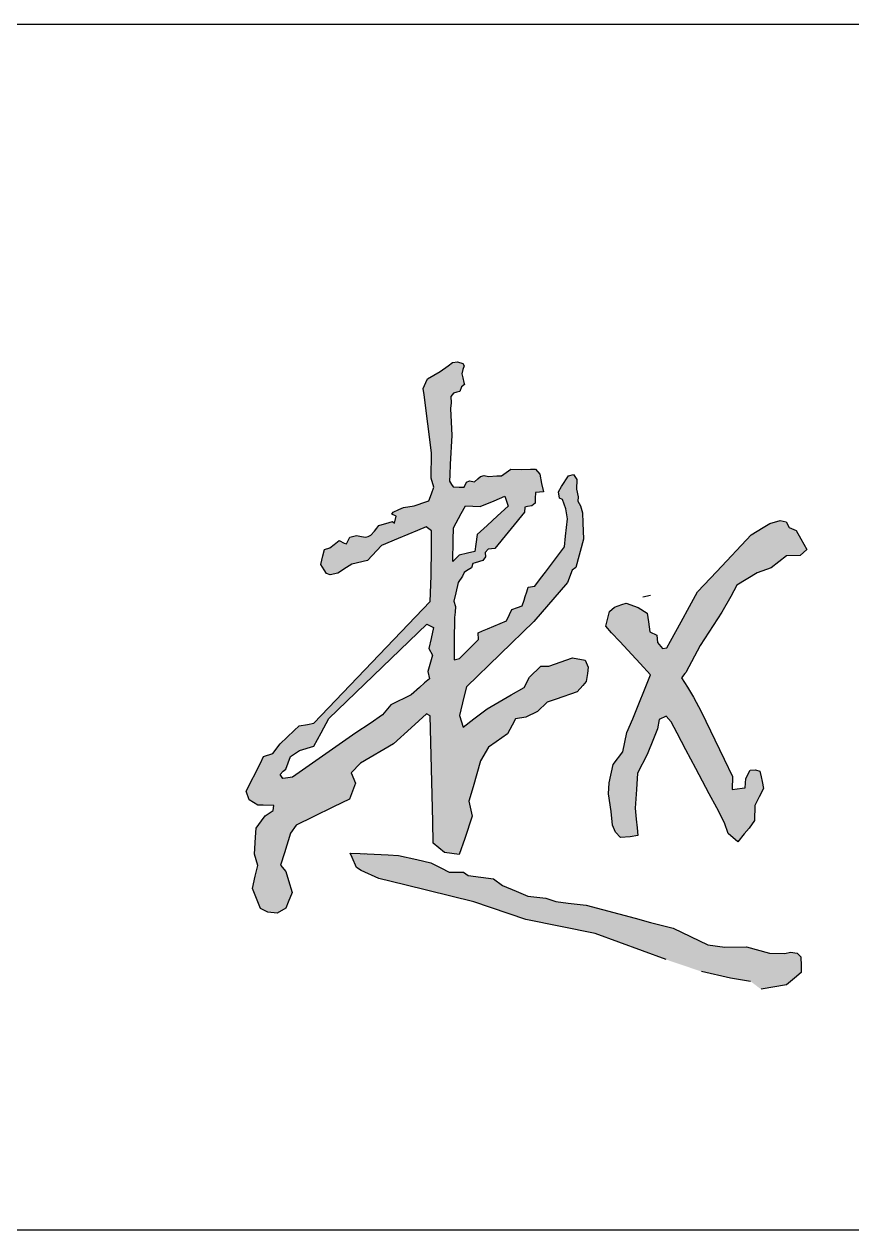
# Model space of a CAD drawing. Header units: inches. Extents: x -1293886 to -986005, y -15154 to 203628.
# Drawn here: x -1133124 to -1132575, y 76637 to 77437 of the extents above; entities that cross this region are included whole.
import ezdxf

# ---------------------------------------------------------------- set-up
doc = ezdxf.new("R2010")
doc.units = ezdxf.units.IN
doc.header["$LTSCALE"] = 100
doc.header["$MEASUREMENT"] = 0
doc.layers.get('0').update_dxf_attribs({"color": 252})
doc.layers.add('TK', color=142, linetype='Continuous')

# ---------------------------------------------------------------- blocks, each defined once
blk = doc.blocks.new('A$C05385F37')
at = {"layer": 'TK'}
for p, q in [((-8000, -29000), (-1000, -29000)), ((-8000, -29800), (-1000, -29800))]:
    blk.add_line(p, q, dxfattribs=at)

msp = doc.modelspace()

# ---------------------------------------------------------------- hatches: boundary and pattern name
h = msp.add_hatch(color=1)
h.dxf.hatch_style = 1
h.paths.add_polyline_path([(-1132446.56, 76839.87), (-1132446.8, 76844.43), (-1132442.09, 76847.89), (-1132436.54, 76848.58), (-1132434.6, 76847.34), (-1132434.73, 76841.52), (-1132434.9, 76834.61), (-1132433.62, 76827.24), (-1132432.46, 76820.52), (-1132433.21, 76813.93), (-1132433.9, 76807.83), (-1132436.12, 76805.34), (-1132437.51, 76810.6), (-1132440.56, 76814.76), (-1132443.5, 76818.76), (-1132444.44, 76825.3), (-1132445.63, 76833.47)], flags=16)
h.paths.add_polyline_path([(-1132483.7, 76867.6), (-1132486.69, 76870.9), (-1132480.4, 76879.71), (-1132473.95, 76885.05), (-1132468.6, 76886.62), (-1132464.98, 76880.81), (-1132462.78, 76871.69), (-1132465.77, 76868.38), (-1132472.37, 76865.55), (-1132478.83, 76864.3)], flags=16)
h.paths.add_polyline_path([(-1132379.34, 76975.39), (-1132375.3, 76983.18), (-1132367.26, 76994.66), (-1132363.36, 77007.74), (-1132355.32, 77017.61), (-1132347.28, 77039.41), (-1132339.96, 77059.28), (-1132340.85, 77067.41), (-1132341.96, 77077.51), (-1132342.92, 77086.25), (-1132338.56, 77093.34), (-1132331.9, 77097.48), (-1132321.56, 77095.64), (-1132316.51, 77091.51), (-1132313.07, 77085.54), (-1132315.13, 77076.59), (-1132319.5, 77072.69), (-1132318.35, 77065.8), (-1132322.02, 77055.48), (-1132325.11, 77046.79), (-1132328.45, 77036.66), (-1132364.69, 76959.42), (-1132372.96, 76957.1), (-1132376.22, 76958.52), (-1132379.76, 76960.05), (-1132380.48, 76965.04), (-1132380.92, 76968.08), (-1132381.34, 76970.99)])
h.paths.add_polyline_path([(-1132460.63, 76904.69), (-1132459.84, 76902.44), (-1132458.12, 76897.57), (-1132456.78, 76893.77), (-1132451.23, 76885.1), (-1132451.63, 76879.54), (-1132449.37, 76875.04), (-1132448.39, 76873.08), (-1132443.28, 76872.92), (-1132440.78, 76872.84), (-1132439.7, 76875.44), (-1132440.23, 76877.82), (-1132441, 76881.25), (-1132443.02, 76884.57), (-1132445.89, 76894.3), (-1132444.83, 76901.23), (-1132444.17, 76905.51), (-1132442.16, 76909.75), (-1132440.69, 76912.85), (-1132444.56, 76916.68), (-1132456.02, 76915.34), (-1132462.39, 76914.6), (-1132468.65, 76913.88), (-1132470.97, 76908.66), (-1132465.14, 76908.27), (-1132462.42, 76908.08)], flags=16)
h.paths.add_polyline_path([(-1132495.38, 77025.53), (-1132492.88, 77023.66), (-1132485.73, 77025.83), (-1132478.57, 77023.44), (-1132475.97, 77018.25), (-1132477.71, 77010.02), (-1132479.37, 77002.11), (-1132482.69, 76997.46), (-1132482.48, 76991.83), (-1132482.31, 76987.51), (-1132482.22, 76985.08), (-1132471.21, 76999.19), (-1132464.06, 77000.49), (-1132459.29, 77002.01), (-1132453.44, 77010.67), (-1132444.56, 77017.81), (-1132440.44, 77031.89), (-1132434.59, 77042.07), (-1132425.7, 77046.83), (-1132418.12, 77045.1), (-1132412.92, 77040.33), (-1132415.3, 77032.97), (-1132418.34, 77024.74), (-1132421.34, 77016.59), (-1132435.46, 76998.76), (-1132457.38, 76976.19), (-1132456.43, 76973.32), (-1132404.85, 76988.98), (-1132400.46, 76986.88), (-1132398.17, 76982.87), (-1132395.96, 76979), (-1132400.84, 76974.66), (-1132405.96, 76970.11), (-1132475.43, 76925.07), (-1132473.31, 76922.32), (-1132468.02, 76921.68), (-1132464.2, 76921.22), (-1132461.45, 76928.66), (-1132454.46, 76929.51), (-1132445.96, 76930.54), (-1132440.56, 76931.2), (-1132437.1, 76928.88), (-1132432.32, 76925.67), (-1132427.57, 76924.64), (-1132423.93, 76923.85), (-1132420.58, 76928.24), (-1132418.6, 76930.84), (-1132416.34, 76932.9), (-1132408.87, 76939.73), (-1132400.88, 76943.27), (-1132396.34, 76945.28), (-1132391.99, 76945.38), (-1132389.66, 76942), (-1132390.72, 76933.32), (-1132391.24, 76929.02), (-1132391.71, 76925.22), (-1132403.37, 76922.03), (-1132408.43, 76920.65), (-1132411.35, 76916.64), (-1132412.47, 76915.1), (-1132415.66, 76910.7), (-1132420.04, 76909.83), (-1132424.74, 76906.31), (-1132424.03, 76898.1), (-1132418.87, 76876.98), (-1132413.7, 76874.16), (-1132409.74, 76872), (-1132402.19, 76870.88), (-1132393.59, 76870.56), (-1132386.11, 76873.06), (-1132377.71, 76875.86), (-1132371.86, 76877.82), (-1132370.5, 76882.01), (-1132370.5, 76890.03), (-1132370.5, 76895.31), (-1132367.52, 76898.06), (-1132357.65, 76897.83), (-1132348.93, 76897.63), (-1132344.57, 76897.83), (-1132341.12, 76894.85), (-1132335.16, 76893.7), (-1132332.63, 76898.52), (-1132331.09, 76901.46), (-1132322.76, 76902.65), (-1132319.55, 76899.67), (-1132322.08, 76895.08), (-1132324.17, 76891.27), (-1132325.7, 76888.5), (-1132322.99, 76886.13), (-1132320.62, 76885.23), (-1132314.61, 76895.25), (-1132284.82, 76932.15), (-1132284.46, 76936.78), (-1132286.6, 76939.81), (-1132287.26, 76940.74), (-1132291.78, 76938.57), (-1132354.34, 76908.49), (-1132361.51, 76909.87), (-1132362.23, 76914.15), (-1132364.55, 76916.29), (-1132364.73, 76920.74), (-1132362.58, 76926.45), (-1132360.74, 76931.37), (-1132356.16, 76936.25), (-1132343.4, 76949.46), (-1132297.29, 76973.71), (-1132293.66, 76975.62), (-1132291.96, 76989.86), (-1132296.21, 76997.12), (-1132299.52, 77002.78), (-1132303.47, 77026.06), (-1132302.26, 77029.85), (-1132300.4, 77035.68), (-1132305.88, 77039.15), (-1132310.71, 77039.15), (-1132312.6, 77042.6), (-1132306.14, 77049.06), (-1132305.18, 77057.46), (-1132300.98, 77069.3), (-1132292.19, 77071.4), (-1132286.65, 77066.63), (-1132281.52, 77062.22), (-1132286.84, 77027.29), (-1132284.93, 77017.74), (-1132282.63, 77006.29), (-1132280.91, 76998.65), (-1132279.02, 76990.24), (-1132270.59, 76991.2), (-1132262.76, 76998.27), (-1132237.45, 77016.08), (-1132229.04, 77015.36), (-1132225.43, 77011.51), (-1132224.47, 77002.15), (-1132224.07, 76998.23), (-1132233.84, 76993.98), (-1132235.04, 76985.82), (-1132269.65, 76968.55), (-1132282.87, 76968.99), (-1132288.95, 76969.2), (-1132296.23, 76965.43), (-1132338.22, 76937.83), (-1132339.25, 76931.36), (-1132335.5, 76932.14), (-1132272.34, 76960.72), (-1132266.65, 76959.04), (-1132262.63, 76955.81), (-1132262.25, 76951.93), (-1132261.08, 76946.49), (-1132261.99, 76941.58), (-1132303.83, 76879.98), (-1132302.32, 76877.77), (-1132300.64, 76875.3), (-1132223.16, 76851.6), (-1132199.75, 76844.44), (-1132187.07, 76843.66), (-1132174.33, 76842.88), (-1132153.71, 76835.27), (-1132088.85, 76823.87), (-1132082.16, 76822.69), (-1132078.04, 76819.07), (-1132075.7, 76817), (-1132067.64, 76819.47), (-1132061.1, 76821.47), (-1132055.23, 76819.27), (-1132051.03, 76815.07), (-1132043.58, 76808.05), (-1132043.33, 76802.52), (-1132043.18, 76799.34), (-1132048.36, 76794.47), (-1132056.16, 76790.95), (-1132065.47, 76794.47), (-1132072.97, 76797.31), (-1132090.48, 76803.93), (-1132103.22, 76804.03), (-1132115.55, 76807.55), (-1132124.96, 76810.24), (-1132137.19, 76813.73), (-1132144.73, 76815.88), (-1132153.64, 76818.43), (-1132190.54, 76824.65), (-1132215.2, 76832.7), (-1132275.09, 76848.79), (-1132319.88, 76863.63), (-1132328.19, 76858.35), (-1132349.08, 76834.21), (-1132355.89, 76826.33), (-1132362.26, 76818.97), (-1132368.69, 76811.54), (-1132374.52, 76804.79), (-1132380.28, 76807.3), (-1132385.74, 76809.67), (-1132387.07, 76814.84), (-1132388.56, 76820.58), (-1132390.06, 76826.37), (-1132391.52, 76832.04), (-1132392.11, 76837.22), (-1132388.08, 76840.49), (-1132381.03, 76841.25), (-1132380.53, 76836.22), (-1132379.93, 76830.19), (-1132379.35, 76824.47), (-1132372.98, 76825.41), (-1132365.68, 76829.18), (-1132364.17, 76836.47), (-1132357.63, 76842.76), (-1132346.38, 76853.57), (-1132337.5, 76868.41), (-1132339.26, 76875.2), (-1132343.04, 76876.46), (-1132348.92, 76878.42), (-1132354.36, 76875.45), (-1132363.42, 76870.5), (-1132379.48, 76857.87), (-1132394.12, 76855.7), (-1132403.48, 76854.31), (-1132411.13, 76855.3), (-1132415.76, 76855.91), (-1132418.43, 76856.25), (-1132418.45, 76850.16), (-1132418.49, 76839.48), (-1132419.24, 76793.63), (-1132419.98, 76785.31), (-1132424.99, 76782.14), (-1132429.27, 76778.6), (-1132438.8, 76777.25), (-1132447.23, 76798.19), (-1132449.69, 76811.86), (-1132454.15, 76826.15), (-1132458.45, 76834.9), (-1132467.83, 76831.83), (-1132477.82, 76826.3), (-1132514.73, 76801.55), (-1132522.51, 76800.09), (-1132533.69, 76798), (-1132539.79, 76796.85), (-1132539.29, 76805.44), (-1132539.78, 76817.83), (-1132534.92, 76826.09), (-1132524.95, 76826.33), (-1132520.33, 76826.45), (-1132518.87, 76820.99), (-1132514, 76819.29), (-1132507.44, 76825.12), (-1132461.24, 76853.31), (-1132462.21, 76856.71), (-1132468.29, 76855.25), (-1132493.82, 76846.26), (-1132501.6, 76848.2), (-1132505.98, 76852.82), (-1132508.23, 76855.2), (-1132508.41, 76859.63), (-1132505.49, 76862.79), (-1132504.43, 76878.11), (-1132500.22, 76880.51), (-1132495.71, 76884.27), (-1132491.65, 76889.82), (-1132489.25, 76899.13), (-1132470.97, 76908.66), (-1132480.54, 76908.15), (-1132492.89, 76907.49), (-1132495.34, 76907.36), (-1132500.8, 76902.03), (-1132512.26, 76890.81), (-1132520.52, 76888.97), (-1132532.51, 76877.79), (-1132553.57, 76864.74), (-1132556.72, 76862.78), (-1132559.43, 76868.73), (-1132563.72, 76878.14), (-1132558.37, 76882.85), (-1132556.32, 76884.65), (-1132546.11, 76888.18), (-1132441.09, 76961.69), (-1132551.15, 76920.79), (-1132557.02, 76923.6), (-1132559.14, 76928.77), (-1132557.96, 76933.47), (-1132553.97, 76936.75), (-1132548.49, 76941.26), (-1132532.82, 76948.73), (-1132490.53, 76965.87), (-1132489.35, 76969.63), (-1132495.23, 76969.16), (-1132498.48, 76968.9), (-1132501.88, 76976.31), (-1132506.66, 76986.7), (-1132505.6, 77003.24), (-1132504.91, 77014), (-1132504.44, 77021.43), (-1132503.28, 77025.53)])
h.paths.add_polyline_path([(-1132540.81, 77055.85), (-1132533.74, 77062.56), (-1132514.16, 77070.7), (-1132495.84, 77073.49), (-1132481.73, 77077.58), (-1132450.57, 77077.56), (-1132428.95, 77081.12), (-1132417.56, 77082.99), (-1132405.29, 77077.56), (-1132404.78, 77071.2), (-1132407.58, 77063.83), (-1132409.93, 77057.65), (-1132431.49, 77056.21), (-1132443.24, 77055.42), (-1132455.65, 77057.99), (-1132467.61, 77056.21), (-1132482.75, 77053.95), (-1132500.01, 77047.84), (-1132522.3, 77045.28), (-1132534.76, 77046.55), (-1132538.07, 77051.63)])
h.paths.add_polyline_path([(-1132442.42, 77162.81), (-1132439.28, 77168.11), (-1132439.22, 77168.11), (-1132423.31, 77169.25), (-1132409.37, 77146.18), (-1132408.78, 77132.1), (-1132408.58, 77127.26), (-1132410.25, 77125.35), (-1132411.28, 77120.37), (-1132413.33, 77112.74), (-1132418.76, 77108.64), (-1132424.92, 77099.7), (-1132440.91, 77088.7), (-1132455, 77084.45), (-1132481.73, 77077.58), (-1132487.97, 77078.59), (-1132489.42, 77082.36), (-1132484.92, 77083.09), (-1132477.65, 77084.26), (-1132469.11, 77090.77), (-1132463.93, 77094.72), (-1132452.72, 77098.74), (-1132446.05, 77104.39), (-1132438.22, 77113.38), (-1132432.01, 77120.51), (-1132430.97, 77133.24), (-1132432.71, 77137.44), (-1132439.38, 77142.95), (-1132443.96, 77146.74), (-1132446.2, 77152.95), (-1132445.18, 77158.17)])
h.paths.add_polyline_path([(-1132907.71, 76887.16), (-1132901.1, 76886.8), (-1132887.06, 76886.12), (-1132882.5, 76885.9), (-1132875.65, 76885.56), (-1132863.4, 76882.8), (-1132854.28, 76880.74), (-1132847.59, 76877.26), (-1132842.08, 76874.38), (-1132832.61, 76874.54), (-1132829.43, 76872.3), (-1132812.68, 76870.06), (-1132806.72, 76865.65), (-1132797.7, 76861.86), (-1132789.78, 76858.54), (-1132777.82, 76857.29), (-1132771.28, 76855.07), (-1132763.04, 76854.02), (-1132757.12, 76853.27), (-1132751.09, 76852.5), (-1132718.68, 76843.89), (-1132708.42, 76841.17), (-1132693.56, 76837.22), (-1132670.46, 76826.17), (-1132659.22, 76824.64), (-1132644.77, 76824.9), (-1132629.56, 76820.68), (-1132619.33, 76820.55), (-1132615.63, 76821.32), (-1132611.28, 76820.68), (-1132608.72, 76818.25), (-1132608.6, 76812.38), (-1132608.5, 76807.93), (-1132613.07, 76804.07), (-1132618.19, 76799.75), (-1132635.18, 76796.79), (-1132642.09, 76802.03), (-1132655.38, 76804.07), (-1132674.68, 76808.54), (-1132698.07, 76816.46), (-1132745.29, 76833.75), (-1132791.16, 76843.15), (-1132825.79, 76854.84), (-1132871.43, 76866.07), (-1132888.61, 76870.3), (-1132900.4, 76875.6), (-1132903.54, 76877.53), (-1132906.46, 76884.27)])
h.paths.add_polyline_path([(-1132727.49, 77051.99), (-1132724.58, 77053.04), (-1132716.74, 77050.14), (-1132710.75, 77046.3), (-1132709.89, 77040.52), (-1132708.93, 77034.02), (-1132704.33, 77031.75), (-1132703.9, 77026.83), (-1132700.47, 77022.98), (-1132697.69, 77023.41), (-1132695.34, 77027.69), (-1132688.24, 77040.58), (-1132682.63, 77050.78), (-1132677.25, 77060.55), (-1132664.52, 77073.88), (-1132641.75, 77098.37), (-1132633.81, 77103.13), (-1132629.32, 77105.82), (-1132622.57, 77107.75), (-1132618.47, 77106.96), (-1132616.49, 77103.13), (-1132611.86, 77101.14), (-1132608.82, 77095.73), (-1132604.77, 77088.52), (-1132609.21, 77084.49), (-1132618.21, 77084.36), (-1132628.39, 77076.43), (-1132637.78, 77073), (-1132651.33, 77064.92), (-1132655.25, 77057.47), (-1132661.17, 77046.93), (-1132675.57, 77024.77), (-1132685.06, 77007.04), (-1132685.72, 77006.2), (-1132687.84, 77003.49), (-1132683.97, 76997.26), (-1132679.88, 76990.66), (-1132674.98, 76981.18), (-1132659.68, 76949.54), (-1132654.12, 76938.03), (-1132654.24, 76929.35), (-1132647.66, 76930.21), (-1132645.76, 76930.46), (-1132645.3, 76936.6), (-1132642.32, 76942.06), (-1132638.84, 76942.43), (-1132636.05, 76941.5), (-1132635.12, 76937.78), (-1132634.34, 76934.67), (-1132633.62, 76929.95), (-1132636.42, 76924.49), (-1132639.36, 76918.76), (-1132639.51, 76908.67), (-1132643.15, 76903.77), (-1132646.37, 76899.85), (-1132650.64, 76894.65), (-1132656.87, 76900.13), (-1132659.39, 76907.27), (-1132664.58, 76917.07), (-1132669.59, 76926.55), (-1132678.46, 76943.33), (-1132685.02, 76955.72), (-1132690.85, 76966.74), (-1132694.69, 76974.32), (-1132698.19, 76977.96), (-1132702.81, 76975.72), (-1132703.79, 76969.56), (-1132706.46, 76962.98), (-1132710.7, 76952.5), (-1132717.1, 76940.17), (-1132717.8, 76929.39), (-1132718.64, 76916.93), (-1132717.94, 76909.65), (-1132717.39, 76903.96), (-1132716.9, 76898.88), (-1132722, 76897.89), (-1132728.45, 76897.47), (-1132731.67, 76900.97), (-1132733.77, 76905.59), (-1132734.61, 76914.69), (-1132736.43, 76926.45), (-1132736.01, 76933.73), (-1132733.35, 76945.9), (-1132726.76, 76954.3), (-1132724.24, 76967.04), (-1132720.18, 76976.28), (-1132708.53, 77005.4), (-1132715.44, 77012.9), (-1132720.88, 77018.8), (-1132728.82, 77027.42), (-1132734.26, 77033.32), (-1132738.22, 77037.62), (-1132735.79, 77047.45), (-1132732.43, 77050.22)])
h.paths.add_polyline_path([(-1132952.07, 76941.44), (-1132950.35, 76942.8), (-1132947.28, 76951.17), (-1132941.36, 76955.25), (-1132931.75, 76958.11), (-1132927.05, 76966.9), (-1132921.96, 76976.41), (-1132856.92, 77038.93), (-1132852.55, 77036.87), (-1132854.09, 77029.42), (-1132855.43, 77022.97), (-1132853.06, 77018.38), (-1132854.86, 77012.21), (-1132856.22, 77007.58), (-1132855.18, 77002.76), (-1132858.34, 76999.99), (-1132861.8, 76996.94), (-1132867.29, 76992.11), (-1132880.69, 76985.47), (-1132886.17, 76978.84), (-1132894.55, 76973.19), (-1132903.95, 76966.84), (-1132946.08, 76937.61), (-1132950.69, 76936.84), (-1132952.38, 76936.56), (-1132954.06, 76939.3)], flags=16)
h.paths.add_polyline_path([(-1132835.37, 77084.81), (-1132839.7, 77080.51), (-1132839.41, 77094.66), (-1132839.24, 77102.97), (-1132834.1, 77112.34), (-1132831.23, 77117.58), (-1132821.42, 77117.05), (-1132812.28, 77120.89), (-1132805.23, 77123.84), (-1132802.84, 77117.35), (-1132809.92, 77110.86), (-1132816.92, 77104.45), (-1132823.37, 77098.54), (-1132824.37, 77092), (-1132825.09, 77087.29), (-1132829.97, 77086.11)], flags=16)
h.paths.add_polyline_path([(-1132857.46, 77199.39), (-1132856.45, 77201.82), (-1132848.1, 77206.59), (-1132842.78, 77210.4), (-1132839.75, 77212.58), (-1132836.52, 77213.07), (-1132833.03, 77212.04), (-1132832.21, 77210.4), (-1132832.93, 77207.94), (-1132833.74, 77205.14), (-1132833.03, 77202.4), (-1132832.24, 77199.36), (-1132831.89, 77198.04), (-1132833.85, 77196.55), (-1132834.88, 77193.47), (-1132837.03, 77192.86), (-1132839.22, 77192.24), (-1132840.93, 77189.99), (-1132840.83, 77185.88), (-1132841.14, 77182.09), (-1132840.35, 77164.1), (-1132841.31, 77145.15), (-1132841.67, 77138.12), (-1132841.89, 77133.87), (-1132840.41, 77131.58), (-1132839.45, 77130.11), (-1132835.43, 77129.96), (-1132832.11, 77129.83), (-1132830.63, 77133.3), (-1132828.46, 77134.21), (-1132825.2, 77133.39), (-1132822.94, 77135.47), (-1132821.2, 77137.07), (-1132818.87, 77137.73), (-1132816.06, 77137.1), (-1132810.45, 77137.37), (-1132807.24, 77137.53), (-1132801.04, 77141.89), (-1132793.98, 77141.53), (-1132788.18, 77141.8), (-1132784.83, 77141.96), (-1132781.98, 77138.62), (-1132780.7, 77132.33), (-1132779.58, 77126.86), (-1132784.71, 77126.49), (-1132784.93, 77122.41), (-1132785.09, 77119.33), (-1132787.11, 77117.49), (-1132790.06, 77117), (-1132791.82, 77116.71), (-1132792.17, 77113.27), (-1132811.68, 77089.13), (-1132816.2, 77088.83), (-1132818.1, 77086.67), (-1132817.93, 77083.73), (-1132819.74, 77081.31), (-1132824.85, 77079.76), (-1132826.38, 77079.29), (-1132827.27, 77076.39), (-1132830.47, 77074.31), (-1132832.1, 77073.26), (-1132833.15, 77070.86), (-1132836.1, 77066.66), (-1132837.69, 77059.71), (-1132838.95, 77054.19), (-1132837.81, 77050.7), (-1132838.17, 77047.04), (-1132838.54, 77043.36), (-1132838.69, 77027.84), (-1132838.78, 77018.79), (-1132838.81, 77015.27), (-1132835.16, 77016.35), (-1132830.87, 77020.64), (-1132825.88, 77025.62), (-1132822.59, 77028.91), (-1132822.74, 77033.36), (-1132819.83, 77034.58), (-1132816.59, 77035.95), (-1132808.12, 77039.51), (-1132804.08, 77041.21), (-1132802.04, 77045.47), (-1132800.5, 77048.67), (-1132796.67, 77050.06), (-1132793.59, 77051.19), (-1132792.37, 77054.97), (-1132791.6, 77057.37), (-1132790.57, 77060.56), (-1132789.62, 77063.54), (-1132785.32, 77064.32), (-1132781.48, 77069.22), (-1132778.08, 77073.58), (-1132770.13, 77084.22), (-1132765.64, 77090.23), (-1132764.86, 77097.42), (-1132764.25, 77103.1), (-1132763.63, 77108.85), (-1132764.61, 77115.53), (-1132766.85, 77121.79), (-1132768.84, 77122.62), (-1132769.5, 77126.74), (-1132767.43, 77130.29), (-1132762.81, 77137.48), (-1132759.5, 77138.3), (-1132757.44, 77135), (-1132757.6, 77128.64), (-1132756.45, 77123.44), (-1132756.78, 77120.55), (-1132754.88, 77117.58), (-1132753.55, 77112.96), (-1132753.31, 77106.19), (-1132752.91, 77095.38), (-1132758.01, 77076.61), (-1132760.46, 77074.75), (-1132763.49, 77066.72), (-1132785.87, 77040.78), (-1132830.64, 76997.45), (-1132832.28, 76990.65), (-1132835.23, 76978.43), (-1132832.75, 76970.74), (-1132825.72, 76976.13), (-1132816.9, 76982.88), (-1132800.87, 76992.06), (-1132792.24, 76997), (-1132788.68, 77003.77), (-1132781.14, 77011.16), (-1132775.84, 77011.05), (-1132760.29, 77016.69), (-1132751.89, 77015.08), (-1132749.81, 77010.59), (-1132750.39, 77006.21), (-1132751.08, 77000.99), (-1132753.38, 76998.39), (-1132757.18, 76994.1), (-1132771.09, 76989.35), (-1132777.09, 76987.3), (-1132783.35, 76981.18), (-1132791.11, 76977.31), (-1132798.06, 76976.28), (-1132800.31, 76972), (-1132803.3, 76966.28), (-1132810.93, 76960.97), (-1132815.91, 76957.5), (-1132821.35, 76948.31), (-1132826.19, 76931.19), (-1132828.9, 76921.59), (-1132826.84, 76911.59), (-1132831.75, 76896.89), (-1132835.31, 76886.21), (-1132845.15, 76887.42), (-1132852.66, 76893.62), (-1132852.99, 76907.99), (-1132854.59, 76978.2), (-1132857.08, 76979.59), (-1132867.36, 76970.28), (-1132879.08, 76959.66), (-1132900.92, 76946.69), (-1132907.02, 76940.4), (-1132904.08, 76933.61), (-1132908.15, 76922.98), (-1132918.8, 76917.77), (-1132932.28, 76911.18), (-1132943.56, 76905.66), (-1132947.34, 76900.34), (-1132951.31, 76887.32), (-1132953.84, 76879.04), (-1132950.33, 76874.89), (-1132948.55, 76868.97), (-1132946.18, 76861.08), (-1132948.75, 76854.57), (-1132950.29, 76850.64), (-1132956.05, 76847.27), (-1132962.37, 76847.86), (-1132967.31, 76850.42), (-1132969.48, 76855.95), (-1132972.52, 76863.69), (-1132970.66, 76871.73), (-1132969.02, 76878.83), (-1132971.25, 76886.33), (-1132970.46, 76897.77), (-1132970.06, 76903.57), (-1132966.52, 76908.62), (-1132964.18, 76911.94), (-1132958.82, 76915.33), (-1132958.42, 76918.68), (-1132965.53, 76918.88), (-1132968.93, 76918.97), (-1132974.81, 76922.43), (-1132976.78, 76928.15), (-1132967.31, 76946.89), (-1132965.15, 76951.15), (-1132959.01, 76953.21), (-1132954.08, 76959.72), (-1132944.8, 76968.4), (-1132941.5, 76971.49), (-1132935.92, 76972.54), (-1132931.9, 76973.3), (-1132854.56, 77054), (-1132853.93, 77071.16), (-1132853.88, 77089.81), (-1132853.85, 77100.92), (-1132857.28, 77103.69), (-1132863.14, 77101.22), (-1132875.8, 77095.9), (-1132886.96, 77091.2), (-1132896.18, 77081.17), (-1132906.71, 77078.84), (-1132910.11, 77076.61), (-1132915.98, 77072.76), (-1132921.06, 77071.72), (-1132923.51, 77072.68), (-1132925, 77075.12), (-1132927.18, 77078.72), (-1132925.85, 77084.26), (-1132924.82, 77088.51), (-1132921.27, 77089.68), (-1132918.3, 77091.91), (-1132914.91, 77094.45), (-1132911.71, 77092.76), (-1132910.11, 77092.34), (-1132909.05, 77094.46), (-1132907.86, 77096.84), (-1132903.63, 77097.86), (-1132900.12, 77097.22), (-1132897.63, 77096.77), (-1132895.76, 77097.22), (-1132894.06, 77097.97), (-1132891.61, 77100.73), (-1132890.12, 77102.75), (-1132888.78, 77104.57), (-1132881.94, 77106.47), (-1132879.68, 77107.09), (-1132878.22, 77106.04), (-1132877.26, 77110.72), (-1132880.13, 77111.99), (-1132879.28, 77113.37), (-1132875.45, 77115.07), (-1132872.34, 77116.45), (-1132865.24, 77117.62), (-1132856.85, 77120.39), (-1132855.5, 77120.83), (-1132853.85, 77125.39), (-1132852.17, 77130.01), (-1132854.02, 77135.98), (-1132853.85, 77152.62), (-1132858.64, 77191.09), (-1132859.19, 77195.48)])
edge = h.paths.add_edge_path(flags=17)
edge.add_line((-1132901.1, 76886.8), (-1132897.92, 76886.65))

# ---------------------------------------------------------------- linework, layer by layer
at = {"color": 1}
for p, q in [((-1132848.1, 77206.59), (-1132842.78, 77210.4)), ((-1132842.78, 77210.4), (-1132839.75, 77212.58)), ((-1132839.75, 77212.58), (-1132836.52, 77213.07)), ((-1132836.52, 77213.07), (-1132833.03, 77212.04)), ((-1132833.03, 77212.04), (-1132832.21, 77210.4)), ((-1132832.21, 77210.4), (-1132832.93, 77207.94)), ((-1132857.46, 77199.39), (-1132856.45, 77201.82)), ((-1132856.45, 77201.82), (-1132848.1, 77206.59)), ((-1132832.93, 77207.94), (-1132833.74, 77205.14)), ((-1132833.74, 77205.14), (-1132833.03, 77202.4)), ((-1132833.03, 77202.4), (-1132832.24, 77199.36)), ((-1132859.19, 77195.48), (-1132857.46, 77199.39)), ((-1132858.64, 77191.09), (-1132859.19, 77195.48)), ((-1132839.22, 77192.24), (-1132840.93, 77189.99)), ((-1132837.03, 77192.86), (-1132839.22, 77192.24)), ((-1132834.88, 77193.47), (-1132837.03, 77192.86)), ((-1132833.85, 77196.55), (-1132834.88, 77193.47)), ((-1132831.89, 77198.04), (-1132833.85, 77196.55)), ((-1132832.24, 77199.36), (-1132831.89, 77198.04)), ((-1132853.85, 77152.62), (-1132858.64, 77191.09)), ((-1132840.83, 77185.88), (-1132841.14, 77182.09)), ((-1132840.93, 77189.99), (-1132840.83, 77185.88)), ((-1132841.14, 77182.09), (-1132840.35, 77164.1)), ((-1132840.35, 77164.1), (-1132841.31, 77145.15)), ((-1132854.02, 77135.98), (-1132853.85, 77152.62)), ((-1132841.31, 77145.15), (-1132841.67, 77138.12)), ((-1132841.67, 77138.12), (-1132841.89, 77133.87)), ((-1132822.94, 77135.47), (-1132821.2, 77137.07)), ((-1132821.2, 77137.07), (-1132818.87, 77137.73)), ((-1132818.87, 77137.73), (-1132816.06, 77137.1)), ((-1132816.06, 77137.1), (-1132810.45, 77137.37)), ((-1132810.45, 77137.37), (-1132807.24, 77137.53)), ((-1132807.24, 77137.53), (-1132801.04, 77141.89)), ((-1132801.04, 77141.89), (-1132793.98, 77141.53)), ((-1132793.98, 77141.53), (-1132788.18, 77141.8)), ((-1132788.18, 77141.8), (-1132784.83, 77141.96)), ((-1132784.83, 77141.96), (-1132781.98, 77138.62)), ((-1132781.98, 77138.62), (-1132780.7, 77132.33)), ((-1132767.43, 77130.29), (-1132762.81, 77137.48)), ((-1132762.81, 77137.48), (-1132759.5, 77138.3)), ((-1132759.5, 77138.3), (-1132757.44, 77135)), ((-1132852.17, 77130.01), (-1132854.02, 77135.98)), ((-1132853.85, 77125.39), (-1132852.17, 77130.01)), ((-1132841.89, 77133.87), (-1132840.41, 77131.58)), ((-1132840.41, 77131.58), (-1132839.45, 77130.11)), ((-1132839.45, 77130.11), (-1132835.43, 77129.96)), ((-1132835.43, 77129.96), (-1132832.11, 77129.83)), ((-1132832.11, 77129.83), (-1132830.63, 77133.3)), ((-1132830.63, 77133.3), (-1132828.46, 77134.21)), ((-1132828.46, 77134.21), (-1132825.2, 77133.39)), ((-1132825.2, 77133.39), (-1132822.94, 77135.47)), ((-1132780.7, 77132.33), (-1132779.58, 77126.86)), ((-1132769.5, 77126.74), (-1132767.43, 77130.29)), ((-1132757.44, 77135), (-1132757.6, 77128.64)), ((-1132757.6, 77128.64), (-1132756.45, 77123.44)), ((-1132865.24, 77117.62), (-1132856.85, 77120.39)), ((-1132856.85, 77120.39), (-1132855.5, 77120.83)), ((-1132855.5, 77120.83), (-1132853.85, 77125.39)), ((-1132821.42, 77117.05), (-1132812.28, 77120.89)), ((-1132812.28, 77120.89), (-1132805.23, 77123.84)), ((-1132805.23, 77123.84), (-1132802.84, 77117.35)), ((-1132784.93, 77122.41), (-1132785.09, 77119.33)), ((-1132784.71, 77126.49), (-1132784.93, 77122.41)), ((-1132779.58, 77126.86), (-1132784.71, 77126.49)), ((-1132768.84, 77122.62), (-1132769.5, 77126.74)), ((-1132766.85, 77121.79), (-1132768.84, 77122.62)), ((-1132764.61, 77115.53), (-1132766.85, 77121.79)), ((-1132756.45, 77123.44), (-1132756.78, 77120.55)), ((-1132756.78, 77120.55), (-1132754.88, 77117.58)), ((-1132880.13, 77111.99), (-1132879.28, 77113.37)), ((-1132879.28, 77113.37), (-1132875.45, 77115.07)), ((-1132875.45, 77115.07), (-1132872.34, 77116.45)), ((-1132872.34, 77116.45), (-1132865.24, 77117.62)), ((-1132839.24, 77102.97), (-1132834.1, 77112.34)), ((-1132834.1, 77112.34), (-1132831.23, 77117.58)), ((-1132831.23, 77117.58), (-1132821.42, 77117.05)), ((-1132792.17, 77113.27), (-1132811.68, 77089.13)), ((-1132802.84, 77117.35), (-1132809.92, 77110.86)), ((-1132791.82, 77116.71), (-1132792.17, 77113.27)), ((-1132790.06, 77117), (-1132791.82, 77116.71)), ((-1132787.11, 77117.49), (-1132790.06, 77117)), ((-1132785.09, 77119.33), (-1132787.11, 77117.49)), ((-1132763.63, 77108.85), (-1132764.61, 77115.53)), ((-1132754.88, 77117.58), (-1132753.55, 77112.96)), ((-1132753.55, 77112.96), (-1132753.31, 77106.19)), ((-1132890.12, 77102.75), (-1132888.78, 77104.57)), ((-1132888.78, 77104.57), (-1132881.94, 77106.47)), ((-1132881.94, 77106.47), (-1132879.68, 77107.09)), ((-1132877.26, 77110.72), (-1132880.13, 77111.99)), ((-1132879.68, 77107.09), (-1132878.22, 77106.04)), ((-1132878.22, 77106.04), (-1132877.26, 77110.72)), ((-1132878.22, 77106.04), (-1132878.22, 77106.04)), ((-1132816.92, 77104.45), (-1132823.37, 77098.54)), ((-1132809.92, 77110.86), (-1132816.92, 77104.45)), ((-1132764.25, 77103.1), (-1132763.63, 77108.85)), ((-1132753.31, 77106.19), (-1132752.91, 77095.38)), ((-1132633.81, 77103.13), (-1132629.32, 77105.82)), ((-1132629.32, 77105.82), (-1132622.57, 77107.75)), ((-1132622.57, 77107.75), (-1132618.47, 77106.96)), ((-1132618.47, 77106.96), (-1132616.49, 77103.13)), ((-1132909.05, 77094.46), (-1132907.86, 77096.84)), ((-1132907.86, 77096.84), (-1132903.63, 77097.86)), ((-1132903.63, 77097.86), (-1132900.12, 77097.22)), ((-1132900.12, 77097.22), (-1132897.63, 77096.77)), ((-1132897.63, 77096.77), (-1132895.76, 77097.22)), ((-1132895.76, 77097.22), (-1132894.06, 77097.97)), ((-1132894.06, 77097.97), (-1132891.61, 77100.73)), ((-1132894.06, 77097.97), (-1132894.06, 77097.97)), ((-1132891.61, 77100.73), (-1132890.12, 77102.75)), ((-1132863.14, 77101.22), (-1132875.8, 77095.9)), ((-1132857.28, 77103.69), (-1132863.14, 77101.22)), ((-1132853.85, 77100.92), (-1132857.28, 77103.69)), ((-1132853.88, 77089.81), (-1132853.85, 77100.92)), ((-1132839.41, 77094.66), (-1132839.24, 77102.97)), ((-1132823.37, 77098.54), (-1132824.37, 77092)), ((-1132765.64, 77090.23), (-1132764.86, 77097.42)), ((-1132764.86, 77097.42), (-1132764.25, 77103.1)), ((-1132664.52, 77073.88), (-1132641.75, 77098.37)), ((-1132641.75, 77098.37), (-1132633.81, 77103.13)), ((-1132616.49, 77103.13), (-1132611.86, 77101.14)), ((-1132611.86, 77101.14), (-1132608.82, 77095.73)), ((-1132925.85, 77084.26), (-1132924.82, 77088.51)), ((-1132924.82, 77088.51), (-1132921.27, 77089.68)), ((-1132921.27, 77089.68), (-1132918.3, 77091.91)), ((-1132918.3, 77091.91), (-1132914.91, 77094.45)), ((-1132914.91, 77094.45), (-1132911.71, 77092.76)), ((-1132911.71, 77092.76), (-1132910.11, 77092.34)), ((-1132910.11, 77092.34), (-1132909.05, 77094.46)), ((-1132886.96, 77091.2), (-1132896.18, 77081.17)), ((-1132875.8, 77095.9), (-1132886.96, 77091.2)), ((-1132853.93, 77071.16), (-1132853.88, 77089.81)), ((-1132839.7, 77080.51), (-1132839.41, 77094.66)), ((-1132824.37, 77092), (-1132825.09, 77087.29)), ((-1132816.2, 77088.83), (-1132818.1, 77086.67)), ((-1132811.68, 77089.13), (-1132816.2, 77088.83)), ((-1132770.13, 77084.22), (-1132765.64, 77090.23)), ((-1132752.91, 77095.38), (-1132758.01, 77076.61)), ((-1132604.77, 77088.52), (-1132609.21, 77084.49)), ((-1132608.82, 77095.73), (-1132604.77, 77088.52)), ((-1132927.18, 77078.72), (-1132925.85, 77084.26)), ((-1132896.18, 77081.17), (-1132906.71, 77078.84)), ((-1132835.37, 77084.81), (-1132839.7, 77080.51)), ((-1132829.97, 77086.11), (-1132835.37, 77084.81)), ((-1132825.09, 77087.29), (-1132829.97, 77086.11)), ((-1132819.74, 77081.31), (-1132824.85, 77079.76)), ((-1132817.93, 77083.73), (-1132819.74, 77081.31)), ((-1132818.1, 77086.67), (-1132817.93, 77083.73)), ((-1132778.08, 77073.58), (-1132770.13, 77084.22)), ((-1132618.21, 77084.36), (-1132628.39, 77076.43)), ((-1132609.21, 77084.49), (-1132618.21, 77084.36)), ((-1132925, 77075.12), (-1132927.18, 77078.72)), ((-1132923.51, 77072.68), (-1132925, 77075.12)), ((-1132921.06, 77071.72), (-1132923.51, 77072.68)), ((-1132915.98, 77072.76), (-1132921.06, 77071.72)), ((-1132910.11, 77076.61), (-1132915.98, 77072.76)), ((-1132906.71, 77078.84), (-1132910.11, 77076.61)), ((-1132832.1, 77073.26), (-1132833.15, 77070.86)), ((-1132830.47, 77074.31), (-1132832.1, 77073.26)), ((-1132827.27, 77076.39), (-1132830.47, 77074.31)), ((-1132826.38, 77079.29), (-1132827.27, 77076.39)), ((-1132824.85, 77079.76), (-1132826.38, 77079.29)), ((-1132781.48, 77069.22), (-1132778.08, 77073.58)), ((-1132760.46, 77074.75), (-1132763.49, 77066.72)), ((-1132758.01, 77076.61), (-1132760.46, 77074.75)), ((-1132677.25, 77060.55), (-1132664.52, 77073.88)), ((-1132637.78, 77073), (-1132651.33, 77064.92)), ((-1132628.39, 77076.43), (-1132637.78, 77073)), ((-1132854.56, 77054), (-1132853.93, 77071.16)), ((-1132836.1, 77066.66), (-1132837.69, 77059.71)), ((-1132833.15, 77070.86), (-1132836.1, 77066.66)), ((-1132789.62, 77063.54), (-1132785.32, 77064.32)), ((-1132763.49, 77066.72), (-1132785.87, 77040.78)), ((-1132785.32, 77064.32), (-1132781.48, 77069.22)), ((-1132651.33, 77064.92), (-1132655.25, 77057.47)), ((-1132837.69, 77059.71), (-1132838.95, 77054.19)), ((-1132792.37, 77054.97), (-1132791.6, 77057.37)), ((-1132791.6, 77057.37), (-1132790.57, 77060.56)), ((-1132790.57, 77060.56), (-1132789.62, 77063.54)), ((-1132708.48, 77057.99), (-1132713.57, 77057)), ((-1132682.63, 77050.78), (-1132677.25, 77060.55)), ((-1132655.25, 77057.47), (-1132661.17, 77046.93)), ((-1132931.9, 76973.3), (-1132854.56, 77054)), ((-1132838.95, 77054.19), (-1132837.81, 77050.7)), ((-1132837.81, 77050.7), (-1132838.17, 77047.04)), ((-1132802.04, 77045.47), (-1132800.5, 77048.67)), ((-1132800.5, 77048.67), (-1132796.67, 77050.06)), ((-1132796.67, 77050.06), (-1132793.59, 77051.19)), ((-1132793.59, 77051.19), (-1132792.37, 77054.97)), ((-1132735.79, 77047.45), (-1132732.43, 77050.22)), ((-1132732.43, 77050.22), (-1132727.49, 77051.99)), ((-1132727.49, 77051.99), (-1132724.58, 77053.04)), ((-1132724.58, 77053.04), (-1132724.58, 77053.04)), ((-1132724.58, 77053.04), (-1132716.74, 77050.14)), ((-1132716.74, 77050.14), (-1132710.75, 77046.3)), ((-1132688.24, 77040.58), (-1132682.63, 77050.78)), ((-1132838.54, 77043.36), (-1132838.69, 77027.84)), ((-1132838.17, 77047.04), (-1132838.54, 77043.36)), ((-1132785.87, 77040.78), (-1132830.64, 76997.45)), ((-1132808.12, 77039.51), (-1132804.08, 77041.21)), ((-1132804.08, 77041.21), (-1132802.04, 77045.47)), ((-1132738.22, 77037.62), (-1132735.79, 77047.45)), ((-1132710.75, 77046.3), (-1132709.89, 77040.52)), ((-1132709.89, 77040.52), (-1132708.93, 77034.02)), ((-1132695.34, 77027.69), (-1132688.24, 77040.58)), ((-1132661.17, 77046.93), (-1132675.57, 77024.77)), ((-1132921.96, 76976.41), (-1132856.92, 77038.93)), ((-1132856.92, 77038.93), (-1132852.55, 77036.87)), ((-1132852.55, 77036.87), (-1132854.09, 77029.42)), ((-1132822.74, 77033.36), (-1132819.83, 77034.58)), ((-1132822.59, 77028.91), (-1132822.74, 77033.36)), ((-1132819.83, 77034.58), (-1132816.59, 77035.95)), ((-1132816.59, 77035.95), (-1132808.12, 77039.51)), ((-1132734.26, 77033.32), (-1132738.22, 77037.62)), ((-1132728.82, 77027.42), (-1132734.26, 77033.32)), ((-1132708.93, 77034.02), (-1132704.33, 77031.75)), ((-1132854.09, 77029.42), (-1132855.43, 77022.97)), ((-1132838.69, 77027.84), (-1132838.78, 77018.79)), ((-1132830.87, 77020.64), (-1132825.88, 77025.62)), ((-1132825.88, 77025.62), (-1132822.59, 77028.91)), ((-1132720.88, 77018.8), (-1132728.82, 77027.42)), ((-1132704.33, 77031.75), (-1132703.9, 77026.83)), ((-1132703.9, 77026.83), (-1132700.47, 77022.98)), ((-1132697.69, 77023.41), (-1132695.34, 77027.69)), ((-1132675.57, 77024.77), (-1132685.06, 77007.04)), ((-1132855.43, 77022.97), (-1132853.06, 77018.38)), ((-1132853.06, 77018.38), (-1132854.86, 77012.21)), ((-1132838.78, 77018.79), (-1132838.81, 77015.27)), ((-1132838.81, 77015.27), (-1132835.16, 77016.35)), ((-1132835.16, 77016.35), (-1132830.87, 77020.64)), ((-1132775.84, 77011.05), (-1132760.29, 77016.69)), ((-1132760.29, 77016.69), (-1132751.89, 77015.08)), ((-1132715.44, 77012.9), (-1132720.88, 77018.8)), ((-1132700.47, 77022.98), (-1132697.69, 77023.41)), ((-1132854.86, 77012.21), (-1132856.22, 77007.58)), ((-1132788.68, 77003.77), (-1132781.14, 77011.16)), ((-1132781.14, 77011.16), (-1132775.84, 77011.05)), ((-1132751.89, 77015.08), (-1132749.81, 77010.59)), ((-1132749.81, 77010.59), (-1132750.39, 77006.21)), ((-1132708.53, 77005.4), (-1132715.44, 77012.9)), ((-1132855.18, 77002.76), (-1132858.34, 76999.99)), ((-1132856.22, 77007.58), (-1132855.18, 77002.76)), ((-1132792.24, 76997), (-1132788.68, 77003.77)), ((-1132788.68, 77003.77), (-1132788.68, 77003.77)), ((-1132751.08, 77000.99), (-1132753.38, 76998.39)), ((-1132750.39, 77006.21), (-1132751.08, 77000.99)), ((-1132720.18, 76976.28), (-1132708.53, 77005.4)), ((-1132685.72, 77006.2), (-1132687.84, 77003.49)), ((-1132687.84, 77003.49), (-1132683.97, 76997.26)), ((-1132685.06, 77007.04), (-1132685.72, 77006.2)), ((-1132867.29, 76992.11), (-1132880.69, 76985.47)), ((-1132861.8, 76996.94), (-1132867.29, 76992.11)), ((-1132858.34, 76999.99), (-1132861.8, 76996.94)), ((-1132830.64, 76997.45), (-1132832.28, 76990.65)), ((-1132816.9, 76982.88), (-1132800.87, 76992.06)), ((-1132800.87, 76992.06), (-1132792.24, 76997)), ((-1132757.18, 76994.1), (-1132771.09, 76989.35)), ((-1132753.38, 76998.39), (-1132757.18, 76994.1)), ((-1132683.97, 76997.26), (-1132679.88, 76990.66)), ((-1132880.69, 76985.47), (-1132886.17, 76978.84)), ((-1132832.28, 76990.65), (-1132835.23, 76978.43)), ((-1132777.09, 76987.3), (-1132783.35, 76981.18)), ((-1132771.09, 76989.35), (-1132777.09, 76987.3)), ((-1132679.88, 76990.66), (-1132674.98, 76981.18)), ((-1132927.05, 76966.9), (-1132921.96, 76976.41)), ((-1132886.17, 76978.84), (-1132894.55, 76973.19)), ((-1132857.08, 76979.59), (-1132867.36, 76970.28)), ((-1132854.59, 76978.2), (-1132857.08, 76979.59)), ((-1132852.99, 76907.99), (-1132854.59, 76978.2)), ((-1132835.23, 76978.43), (-1132832.75, 76970.74)), ((-1132832.75, 76970.74), (-1132825.72, 76976.13)), ((-1132825.72, 76976.13), (-1132816.9, 76982.88)), ((-1132798.06, 76976.28), (-1132800.31, 76972)), ((-1132791.11, 76977.31), (-1132798.06, 76976.28)), ((-1132783.35, 76981.18), (-1132791.11, 76977.31)), ((-1132724.24, 76967.04), (-1132720.18, 76976.28)), ((-1132698.19, 76977.96), (-1132702.81, 76975.72)), ((-1132694.69, 76974.32), (-1132698.19, 76977.96)), ((-1132674.98, 76981.18), (-1132659.68, 76949.54)), ((-1132954.08, 76959.72), (-1132944.8, 76968.4)), ((-1132944.8, 76968.4), (-1132941.5, 76971.49)), ((-1132941.5, 76971.49), (-1132935.92, 76972.54)), ((-1132935.92, 76972.54), (-1132931.9, 76973.3)), ((-1132894.55, 76973.19), (-1132903.95, 76966.84)), ((-1132867.36, 76970.28), (-1132879.08, 76959.66)), ((-1132800.31, 76972), (-1132803.3, 76966.28)), ((-1132703.79, 76969.56), (-1132706.46, 76962.98)), ((-1132702.81, 76975.72), (-1132703.79, 76969.56)), ((-1132690.85, 76966.74), (-1132694.69, 76974.32)), ((-1132903.95, 76966.84), (-1132946.08, 76937.61)), ((-1132931.75, 76958.11), (-1132927.05, 76966.9)), ((-1132810.93, 76960.97), (-1132815.91, 76957.5)), ((-1132803.3, 76966.28), (-1132810.93, 76960.97)), ((-1132726.76, 76954.3), (-1132724.24, 76967.04)), ((-1132706.46, 76962.98), (-1132710.7, 76952.5)), ((-1132685.02, 76955.72), (-1132690.85, 76966.74)), ((-1132965.15, 76951.15), (-1132959.01, 76953.21)), ((-1132959.01, 76953.21), (-1132954.08, 76959.72)), ((-1132947.28, 76951.17), (-1132941.36, 76955.25)), ((-1132941.36, 76955.25), (-1132931.75, 76958.11)), ((-1132879.08, 76959.66), (-1132900.92, 76946.69)), ((-1132815.91, 76957.5), (-1132821.35, 76948.31)), ((-1132733.35, 76945.9), (-1132726.76, 76954.3)), ((-1132710.7, 76952.5), (-1132717.1, 76940.17)), ((-1132678.46, 76943.33), (-1132685.02, 76955.72)), ((-1132976.78, 76928.15), (-1132967.31, 76946.89)), ((-1132967.31, 76946.89), (-1132965.15, 76951.15)), ((-1132950.35, 76942.8), (-1132947.28, 76951.17)), ((-1132900.92, 76946.69), (-1132907.02, 76940.4)), ((-1132821.35, 76948.31), (-1132826.19, 76931.19)), ((-1132736.01, 76933.73), (-1132733.35, 76945.9)), ((-1132659.68, 76949.54), (-1132654.12, 76938.03)), ((-1132954.06, 76939.3), (-1132952.07, 76941.44)), ((-1132952.38, 76936.56), (-1132954.06, 76939.3)), ((-1132950.69, 76936.84), (-1132952.38, 76936.56)), ((-1132952.38, 76936.56), (-1132952.38, 76936.56)), ((-1132952.07, 76941.44), (-1132950.35, 76942.8)), ((-1132946.08, 76937.61), (-1132950.69, 76936.84)), ((-1132907.02, 76940.4), (-1132904.08, 76933.61)), ((-1132717.1, 76940.17), (-1132717.8, 76929.39)), ((-1132669.59, 76926.55), (-1132678.46, 76943.33)), ((-1132654.12, 76938.03), (-1132654.24, 76929.35)), ((-1132645.76, 76930.46), (-1132645.3, 76936.6)), ((-1132645.3, 76936.6), (-1132642.32, 76942.06)), ((-1132642.32, 76942.06), (-1132638.84, 76942.43)), ((-1132638.84, 76942.43), (-1132636.05, 76941.5)), ((-1132636.05, 76941.5), (-1132635.12, 76937.78)), ((-1132635.12, 76937.78), (-1132634.34, 76934.67)), ((-1132974.81, 76922.43), (-1132976.78, 76928.15)), ((-1132904.08, 76933.61), (-1132908.15, 76922.98)), ((-1132826.19, 76931.19), (-1132828.9, 76921.59)), ((-1132736.43, 76926.45), (-1132736.01, 76933.73)), ((-1132717.8, 76929.39), (-1132718.64, 76916.93)), ((-1132654.24, 76929.35), (-1132647.66, 76930.21)), ((-1132647.66, 76930.21), (-1132645.76, 76930.46)), ((-1132633.62, 76929.95), (-1132636.42, 76924.49)), ((-1132634.34, 76934.67), (-1132633.62, 76929.95)), ((-1132968.93, 76918.97), (-1132974.81, 76922.43)), ((-1132908.15, 76922.98), (-1132918.8, 76917.77)), ((-1132828.9, 76921.59), (-1132826.84, 76911.59)), ((-1132734.61, 76914.69), (-1132736.43, 76926.45)), ((-1132664.58, 76917.07), (-1132669.59, 76926.55)), ((-1132636.42, 76924.49), (-1132639.36, 76918.76)), ((-1132965.53, 76918.88), (-1132968.93, 76918.97)), ((-1132958.42, 76918.68), (-1132965.53, 76918.88)), ((-1132964.18, 76911.94), (-1132958.82, 76915.33)), ((-1132958.82, 76915.33), (-1132958.42, 76918.68)), ((-1132958.42, 76918.68), (-1132958.42, 76918.68)), ((-1132918.8, 76917.77), (-1132932.28, 76911.18)), ((-1132733.77, 76905.59), (-1132734.61, 76914.69)), ((-1132718.64, 76916.93), (-1132717.94, 76909.65)), ((-1132659.39, 76907.27), (-1132664.58, 76917.07)), ((-1132639.36, 76918.76), (-1132639.51, 76908.67)), ((-1132970.06, 76903.57), (-1132966.52, 76908.62)), ((-1132966.52, 76908.62), (-1132964.18, 76911.94)), ((-1132943.56, 76905.66), (-1132947.34, 76900.34)), ((-1132932.28, 76911.18), (-1132943.56, 76905.66)), ((-1132852.66, 76893.62), (-1132852.99, 76907.99)), ((-1132826.84, 76911.59), (-1132831.75, 76896.89)), ((-1132731.67, 76900.97), (-1132733.77, 76905.59)), ((-1132717.94, 76909.65), (-1132717.39, 76903.96)), ((-1132656.87, 76900.13), (-1132659.39, 76907.27)), ((-1132639.51, 76908.67), (-1132643.15, 76903.77)), ((-1132971.25, 76886.33), (-1132970.46, 76897.77)), ((-1132970.46, 76897.77), (-1132970.06, 76903.57)), ((-1132947.34, 76900.34), (-1132951.31, 76887.32)), ((-1132831.75, 76896.89), (-1132835.31, 76886.21)), ((-1132728.45, 76897.47), (-1132731.67, 76900.97)), ((-1132722, 76897.89), (-1132728.45, 76897.47)), ((-1132716.9, 76898.88), (-1132722, 76897.89)), ((-1132717.39, 76903.96), (-1132716.9, 76898.88)), ((-1132650.64, 76894.65), (-1132656.87, 76900.13)), ((-1132646.37, 76899.85), (-1132650.64, 76894.65)), ((-1132643.15, 76903.77), (-1132646.37, 76899.85)), ((-1132845.15, 76887.42), (-1132852.66, 76893.62)), ((-1132969.02, 76878.83), (-1132971.25, 76886.33)), ((-1132951.31, 76887.32), (-1132953.84, 76879.04)), ((-1132907.71, 76887.16), (-1132901.1, 76886.8)), ((-1132906.46, 76884.27), (-1132907.71, 76887.16)), ((-1132903.54, 76877.53), (-1132906.46, 76884.27)), ((-1132901.1, 76886.8), (-1132897.92, 76886.65)), ((-1132901.1, 76886.8), (-1132887.06, 76886.12)), ((-1132887.06, 76886.12), (-1132882.5, 76885.9)), ((-1132882.5, 76885.9), (-1132875.65, 76885.56)), ((-1132875.65, 76885.56), (-1132863.4, 76882.8)), ((-1132863.4, 76882.8), (-1132854.28, 76880.74)), ((-1132854.28, 76880.74), (-1132847.59, 76877.26)), ((-1132835.31, 76886.21), (-1132845.15, 76887.42)), ((-1132970.66, 76871.73), (-1132969.02, 76878.83)), ((-1132953.84, 76879.04), (-1132950.33, 76874.89)), ((-1132950.33, 76874.89), (-1132948.55, 76868.97)), ((-1132900.4, 76875.6), (-1132903.54, 76877.53)), ((-1132888.61, 76870.3), (-1132900.4, 76875.6)), ((-1132847.59, 76877.26), (-1132842.08, 76874.38)), ((-1132842.08, 76874.38), (-1132832.61, 76874.54)), ((-1132832.61, 76874.54), (-1132829.43, 76872.3)), ((-1132829.43, 76872.3), (-1132812.68, 76870.06)), ((-1132972.52, 76863.69), (-1132970.66, 76871.73)), ((-1132948.55, 76868.97), (-1132946.18, 76861.08)), ((-1132871.43, 76866.07), (-1132888.61, 76870.3)), ((-1132825.79, 76854.84), (-1132871.43, 76866.07)), ((-1132812.68, 76870.06), (-1132806.72, 76865.65)), ((-1132806.72, 76865.65), (-1132797.7, 76861.86)), ((-1132969.48, 76855.95), (-1132972.52, 76863.69)), ((-1132946.18, 76861.08), (-1132948.75, 76854.57)), ((-1132797.7, 76861.86), (-1132789.78, 76858.54)), ((-1132789.78, 76858.54), (-1132777.82, 76857.29)), ((-1132777.82, 76857.29), (-1132771.28, 76855.07)), ((-1132967.31, 76850.42), (-1132969.48, 76855.95)), ((-1132962.37, 76847.86), (-1132967.31, 76850.42)), ((-1132950.29, 76850.64), (-1132956.05, 76847.27)), ((-1132948.75, 76854.57), (-1132950.29, 76850.64)), ((-1132791.16, 76843.15), (-1132825.79, 76854.84)), ((-1132771.28, 76855.07), (-1132763.04, 76854.02)), ((-1132763.04, 76854.02), (-1132757.12, 76853.27)), ((-1132757.12, 76853.27), (-1132751.09, 76852.5)), ((-1132751.09, 76852.5), (-1132718.68, 76843.89)), ((-1132956.05, 76847.27), (-1132962.37, 76847.86)), ((-1132745.29, 76833.75), (-1132791.16, 76843.15)), ((-1132718.68, 76843.89), (-1132708.42, 76841.17)), ((-1132708.42, 76841.17), (-1132693.56, 76837.22)), ((-1132698.07, 76816.46), (-1132745.29, 76833.75)), ((-1132693.56, 76837.22), (-1132670.46, 76826.17)), ((-1132670.46, 76826.17), (-1132659.22, 76824.64)), ((-1132659.22, 76824.64), (-1132644.77, 76824.9)), ((-1132644.77, 76824.9), (-1132629.56, 76820.68)), ((-1132629.56, 76820.68), (-1132619.33, 76820.55)), ((-1132619.33, 76820.55), (-1132615.63, 76821.32)), ((-1132615.63, 76821.32), (-1132611.28, 76820.68)), ((-1132611.28, 76820.68), (-1132608.72, 76818.25)), ((-1132608.72, 76818.25), (-1132608.6, 76812.38)), ((-1132655.38, 76804.07), (-1132674.68, 76808.54)), ((-1132608.6, 76812.38), (-1132608.5, 76807.93)), ((-1132642.09, 76802.03), (-1132655.38, 76804.07)), ((-1132613.07, 76804.07), (-1132618.19, 76799.75)), ((-1132608.5, 76807.93), (-1132613.07, 76804.07)), ((-1132618.19, 76799.75), (-1132635.18, 76796.79))]:
    msp.add_line(p, q, dxfattribs=at)

# ---------------------------------------------------------------- block references
at = {"color": 4}
msp.add_blockref('A$C05385F37', (-1130349.62, 106437.14), dxfattribs=at)

doc.saveas('drawing.dxf')
